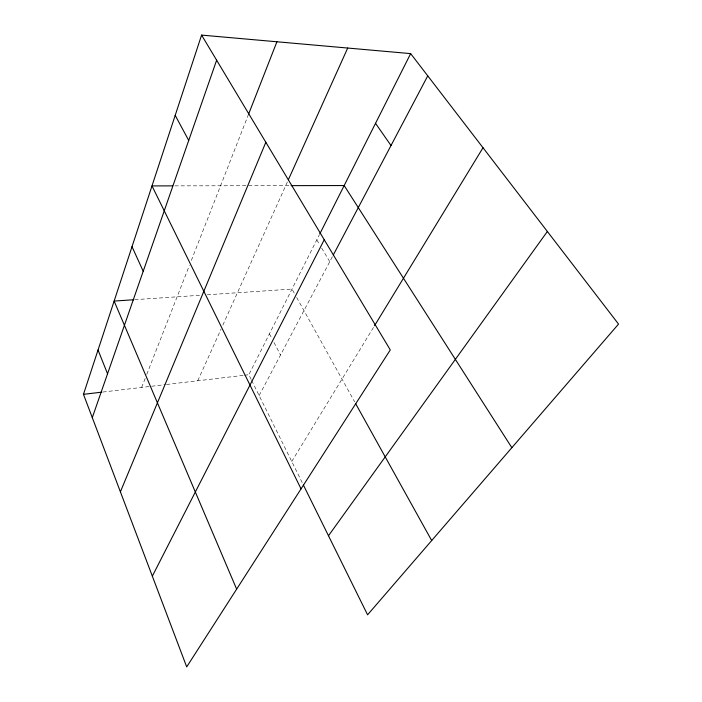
<?xml version="1.0" encoding="UTF-8"?>
<svg xmlns="http://www.w3.org/2000/svg" width="702" height="702" viewBox="0 0 702 702"><rect width="100%" height="100%" fill="white"/><g stroke="black" fill="none" stroke-linecap="round" stroke-linejoin="round"><path stroke-width="0.53" stroke-dasharray="3.51 2.63" d="M141.655 387.434L145.191 378.404M146.753 374.394L189.373 265.488M191.348 260.433L248.201 115.154M197.762 380.774L221.095 329.01M222.859 325.087L287.495 181.678M251.184 379.457L248.841 374.719L319.243 235.021M259.143 395.559L332.809 255.888M291.76 461.504L373.947 326.676M102.869 392.032L165.391 384.617M166.471 384.485L243.41 375.368M244.498 375.237L248.841 374.719M134.766 299.675L200.807 295.217M207.274 294.779L292.006 289.066L294.603 293.743M174.859 185.872L290.031 185.653M316.795 239.865L319.498 244.41M321.656 248.052L329.756 261.679M296.683 297.481L354.65 401.851M269.454 333.819L271.972 338.636M273.982 342.488L280.528 355.01M251.649 380.405L302.878 483.976"/><path stroke-width="1.05" d="M201.588 35.1L390.294 349.921L186.706 666.9L83.468 394.331L201.588 35.1L410.661 53.615L618.532 324.087L367.585 614.812L303.361 484.95M92.295 417.629L216.637 60.205M248.596 114.136L276.913 41.769M120.393 491.821L265.83 142.278M288.39 179.686L347.718 48.034M319.735 234.047L410.661 53.615M152.334 576.149L324.245 239.733M333.318 254.923L427.755 75.86M374.517 325.737L483.011 147.745M328.483 535.749L547.358 231.484M83.468 394.331L101.79 392.164M133.678 299.754L114.136 301.07L236.644 589.136M172.683 185.872L152.001 185.916L301.044 488.873M291.111 185.644L344.173 185.547L511.846 447.683M375.526 123.324L391.014 145.533M355.703 403.747L431.686 540.549M175.202 115.356L188.724 140.453M132.02 246.683L143.217 271.262M98.043 350.026L107.546 373.789"/></g></svg>
